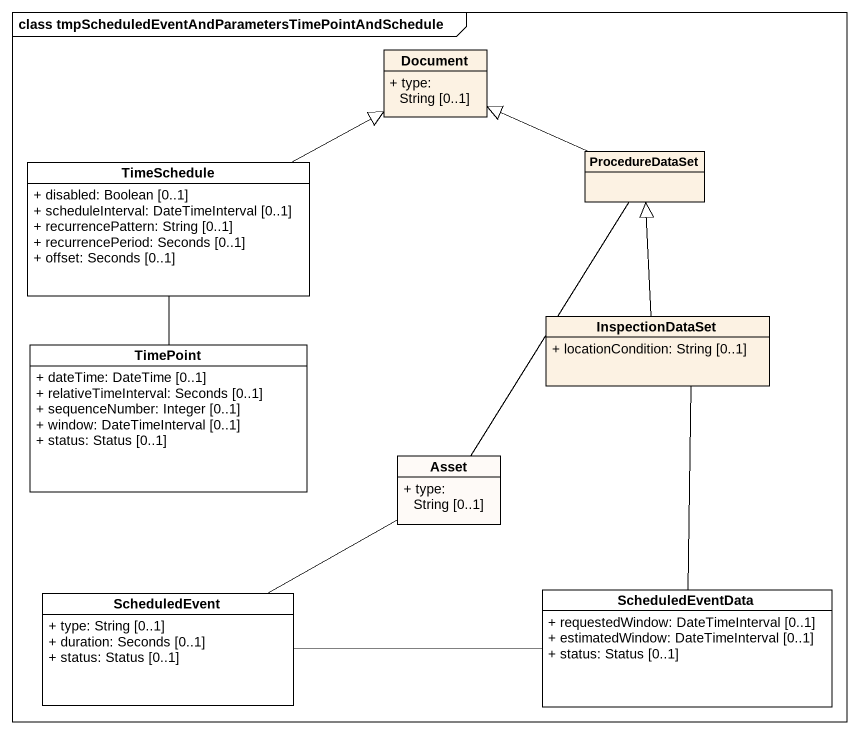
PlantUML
@startuml
mainframe class tmpScheduledEventAndParametersTimePointAndSchedule
hide circle
hide empty members
skinparam classAttributeIconSize 0
class Document {
  + type: String [0..1]
}
class TimeSchedule #FFFFFF {
  + disabled: Boolean [0..1]
  + scheduleInterval: DateTimeInterval [0..1]
  + recurrencePattern: String [0..1]
  + recurrencePeriod: Seconds [0..1]
  + offset: Seconds [0..1]
}
class ProcedureDataSet
class InspectionDataSet {
  + locationCondition: String [0..1]
}
class TimePoint #FFFFFF {
  + dateTime: DateTime [0..1]
  + relativeTimeInterval: Seconds [0..1]
  + sequenceNumber: Integer [0..1]
  + window: DateTimeInterval [0..1]
  + status: Status [0..1]
}
class Asset #FEFAF7 {
  + type: String [0..1]
}
class ScheduledEvent #FFFFFF {
  + type: String [0..1]
  + duration: Seconds [0..1]
  + status: Status [0..1]
}
class ScheduledEventData #FFFFFF {
  + requestedWindow: DateTimeInterval [0..1]
  + estimatedWindow: DateTimeInterval [0..1]
  + status: Status [0..1]
}
TimeSchedule -right-|> Document
TimeSchedule -- TimePoint
ProcedureDataSet -left-|> Document
ProcedureDataSet -- Asset
InspectionDataSet -up-|> ProcedureDataSet
ScheduledEvent -right- Asset
ScheduledEventData -up- InspectionDataSet
ScheduledEventData -left- ScheduledEvent
@enduml
